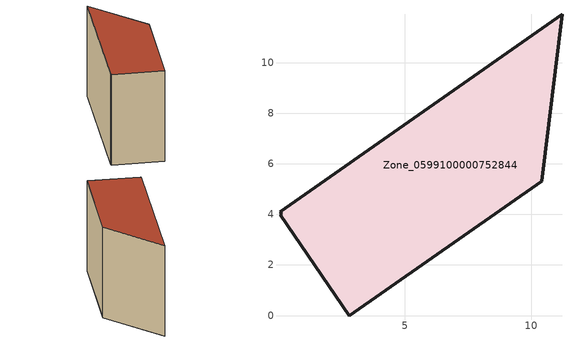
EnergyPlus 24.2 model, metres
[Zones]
Zone_0599100000752844
 floor ground (C_G): 0.13,4.03 0.07,4.12 11.23,11.92 10.42,5.32 2.81,0 0.06,3.98 z0
 wall outside (C_F): 0.06,3.98 2.81,0 10.42,5.32 11.23,11.92 0.07,4.12 0.13,4.03 0.06,3.98 z0:9.15
 roof outside (C_R): 0.07,4.12 0.13,4.03 0.06,3.98 2.81,0 10.42,5.32 11.23,11.92 z9.15
[BUILDING]
Pand.0599100000752844: North Axis=0; Terrain=City; Loads Convergence Tolerance Value=0.04; Temperature Convergence Tolerance Value=0.4; Solar Distribution=FullExterior; Maximum Number of Warmup Days=25; Minimum Number of Warmup Days=1
[Site:Location]
Rotterdam.The.Hague.AP_ZH_NLD Design_Conditions: Latitude=51.96; Longitude=4.45; Time Zone=1; Elevation=-4.5
[SITE:GROUNDTEMPERATURE:BUILDINGSURFACE]
18, 18, 18, 18, 18, 18, 18, 18, 18, 18, 18, 18
[MATERIAL] Thermal Absorptance=0.9; Solar Absorptance=0.7; Visible Absorptance=0.7
Name | Roughness | Thickness | Conductivity | Density | Specific Heat
G.TI.2006-2014 | MediumSmooth | 0.15 | 0.06 | 540 | 1210
F.TI.2006-2014 | Rough | 0.3 | 0.12 | 1920 | 840
R.TI.2006-2014 | MediumRough | 0.2 | 0.08 | 1500 | 1000
[CONSTRUCTION]
C_G: G.TI.2006-2014
C_F: F.TI.2006-2014
C_R: R.TI.2006-2014
[ZONE]
Zone_0599100000752844: Type=1; Multiplier=1; Ceiling Height=Autocalculate; Volume=Autocalculate; Floor Area=autocalculate; Part of Total Floor Area=Yes
[ZONEINFILTRATION:DESIGNFLOWRATE]
Infil_Zone_0599100000752844: Zone or ZoneList or Space or SpaceList=Zone_0599100000752844; Schedule=AlwaysOn; Design Flow Rate Calculation Method=Flow/Area; Flow Rate per Floor Area=0.0015; Constant Term Coefficient=1; Temperature Term Coefficient=0; Velocity Term Coefficient=0; Velocity Squared Term Coefficient=0
[HVACTEMPLATE:ZONE:IDEALLOADSAIRSYSTEM]
Zone_0599100000752844: Maximum Heating Supply Air Temperature=50; Minimum Cooling Supply Air Temperature=13; Maximum Heating Supply Air Humidity Ratio=0.0156; Minimum Cooling Supply Air Humidity Ratio=0.0077; Heating Limit=NoLimit; Cooling Limit=NoLimit; Dehumidification Control Type=ConstantSensibleHeatRatio; Cooling Sensible Heat Ratio=0.7; Dehumidification Setpoint=60; Humidification Control Type=None; Humidification Setpoint=30; Outdoor Air Method=None; Outdoor Air Flow Rate per Person=0.00944; Outdoor Air Flow Rate per Zone Floor Area=0; Outdoor Air Flow Rate per Zone=0; Demand Controlled Ventilation Type=None; Outdoor Air Economizer Type=NoEconomizer; Heat Recovery Type=None; Sensible Heat Recovery Effectiveness=0.7; Latent Heat Recovery Effectiveness=0.65
[ZONECONTROL:THERMOSTAT]
ThermostatControl_Zone_0599100000752844: Zone or ZoneList=Zone_0599100000752844; Control Type Schedule=DualSetpointControlType; Control 1=Thermostat_Zone_0599100000752844; Temperature Difference Between Cutout And Setpoint=0
[THERMOSTATSETPOINT:DUALSETPOINT]
Thermostat_Zone_0599100000752844: Heating Setpoint Temperature Schedule=HeatingSetpoint_Zone_0599100000752844; Cooling Setpoint Temperature Schedule=CoolingSetpoint_Zone_0599100000752844
[SCHEDULE:COMPACT]
HeatingSetpoint_Zone_0599100000752844: Through: 12/31, For: AllDays, Until: 24:00, 21
CoolingSetpoint_Zone_0599100000752844: Through: 12/31, For: AllDays, Until: 24:00, 24
DualSetpointControlType: Through: 12/31, For: AllDays, Until: 24:00, 4
AlwaysOn: Through: 12/31, For: AllDays, Until: 24:00, 1
